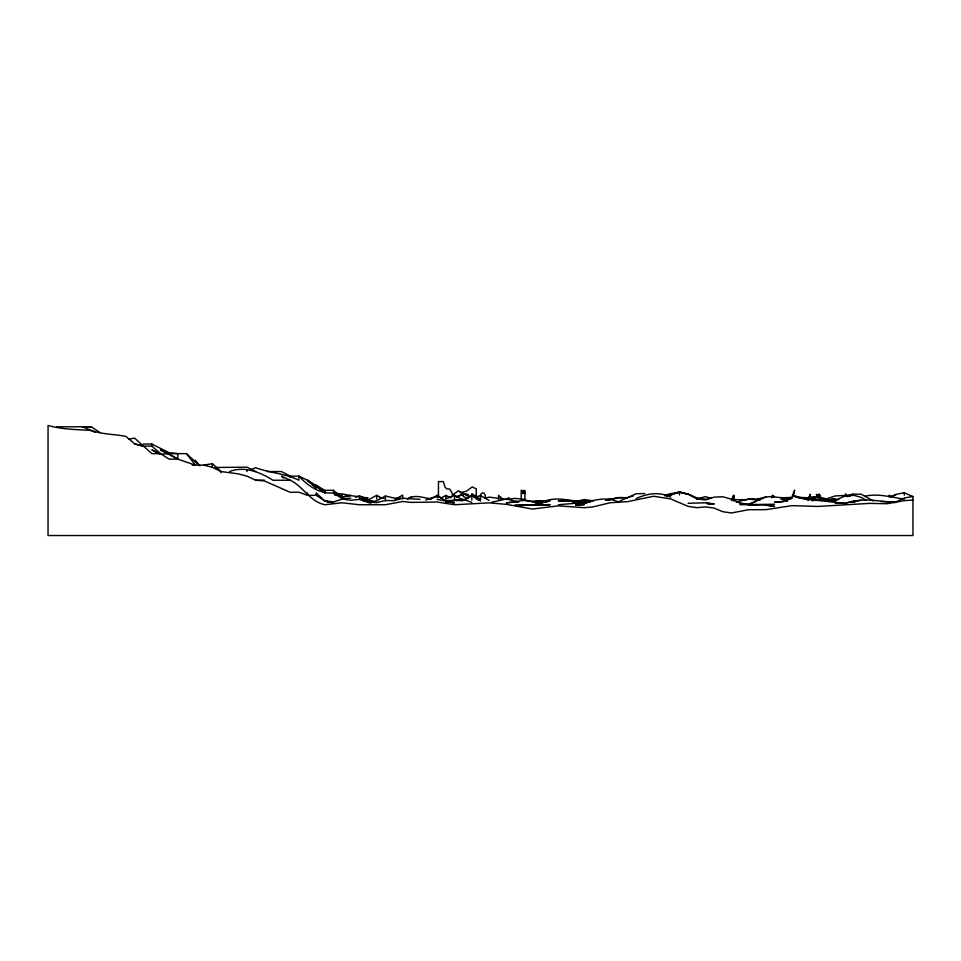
<?xml version="1.0" encoding="UTF-8"?>
<svg xmlns="http://www.w3.org/2000/svg" width="961" height="961" viewBox="0 0 961 961"><rect width="100%" height="100%" fill="white"/><g stroke="black" fill="none" stroke-linecap="round" stroke-linejoin="round"><path stroke-width="1.44" d="M772.704 496.825L772.668 495.383L773.233 497.089C770.217 495.576 774.914 497.942 772.704 496.825L772.668 495.383L771.503 497.702M732.799 499.804L733.627 495.408L734.048 499.6M806.255 499.24L806.868 498.891M812.513 500.333L812.525 500.669M831.818 500.645L832.106 498.651L835.109 499.095M833.571 500.909L833.86 498.915L832.851 498.759L831.601 500.669L832.466 498.711L833.884 498.915L834.592 501.75L835.746 499.179L832.466 498.711M835.445 501.186L835.746 499.179M732.943 499.672L733.627 495.408L733.964 500.849M792.693 495.816L794.675 490.086L793.101 495.924M808.141 499.96L810.123 494.218L808.561 500.068L792.272 495.708L800.513 498.363M731.693 500.273L733.111 497.077L732.102 500.597M888.937 496.741L889.574 495.191M819.18 497.354L818.123 495.095L819.805 496.525L818.135 494.987L818.892 494.867L819.805 496.525L816.454 494.483L817.27 495.636L819.228 494.302L820.129 496.056L817.595 495.035M832.106 498.651L832.49 500.645L833.86 498.915M832.49 500.645L834.484 498.999L834.592 501.75M806.399 499.179L807.072 499.24M453.184 494.591L458.517 490.747L462.277 493.353L468.415 494.555L468.415 496.26M507.216 498.879L509.006 497.654M478.338 500.068L471.851 495.408L464.439 500.261L471.851 495.408L480.5 500.993M819.385 494.555L821.367 498.711M457.028 497.426L463.202 493.606L469.376 496.405M395.247 499.516L402.659 495.059L402.659 499.023M890.715 497.269L895.652 494.459L904.301 492.705L912.95 496.609M407.596 499.264C414.84 493.474 423.645 498.483 431.489 498.639L428.606 498.963M398.947 499.083L385.361 496.056L376.712 500.849L368.063 502.387L359.414 498.146M667.066 496.597L679.427 491.876L688.076 494.206L696.725 498.807L705.374 499.972L714.023 497.173L722.672 496.741L731.321 499.155L739.97 502.879L751.502 505.09M365.588 501.378L376.712 495.323L381.649 498.014M429.843 499.36L437.255 495.323L442.192 498.351M440.967 498.074L445.904 495.408L450.841 497.846M471.851 495.408L463.202 500.08L454.553 495.408L445.904 498.795M620.121 500.897L636.182 493.726L644.831 493.534M847.47 496.633L852.407 494.17L861.056 494.182L873.417 500.957M895.652 502.074L904.301 497.954L912.95 496.477L912.95 535.529L48.05 535.529L48.05 425.471C62.285 429.459 76.604 429.543 91.295 430.444C102.575 434.504 114.347 434.096 125.891 436.402L134.54 443.718L143.189 446.12L151.838 446.12L160.487 453.628L169.136 459.142L177.785 459.142L195.083 465.088M355.702 497.354L359.414 495.684L364.351 498.122M250.689 469.881L255.626 467.659C269.597 472.992 285.057 473.353 298.871 480.248L298.871 476.151L290.222 476.151L281.573 471.551L267.158 471.551M408.833 498.062L411.308 496.945M828.935 499.276L817.811 497.089L809.162 498.074L817.811 497.185L816.454 494.483L818.532 495.191L820.129 498.567M848.695 496.417L852.407 494.879L861.056 497.354L865.993 500.164M756.031 501.426L748.619 504.357L765.917 496.981L774.566 496.369M791.864 498.363L783.215 501.486L774.566 502.147L783.215 501.642M848.695 496.224L852.407 494.879L843.758 496.573L835.109 500.285L826.46 500.897L835.109 500.993L826.46 500.813L829.343 501.125M636.182 498.555C647.27 493.377 659.426 491.491 670.778 497.173M344.999 499.107L342.116 499.179L333.467 501.93L324.818 500.921L316.169 495.323L307.52 495.323L298.871 492.2L290.222 492.308L264.275 480.884L255.626 480.248L246.977 476.151L238.328 473.869L221.03 471.551L212.381 467.334L203.732 465.088L192.2 465.088M843.758 504.261C860.359 496.729 878.39 501.366 895.652 502.531M664.604 495.516L670.778 493.558L677.985 492.813M475.563 497.077L480.5 495.54L489.149 500.441M670.778 494.555L679.427 491.888L688.076 494.206M780.74 499.3L791.864 497.45M229.679 471.551C244.202 465.713 260.479 472.247 272.924 480.248L290.222 480.248C303.292 486.434 309.73 501.45 324.818 504.741L342.116 502.795L359.414 504.741L385.361 504.741L402.659 501.498L411.308 502.399L437.255 502.038L454.553 504.741L489.149 502.867L506.447 504.369L532.394 509.054L558.341 505.858L584.288 507.708L592.937 506.903L610.235 502.735L627.533 501.666L653.48 496.272L670.778 498.927L688.076 506.363L696.725 507.66L705.374 506.915L714.023 508.045L722.672 511.672L731.321 512.982L748.619 509.714L765.917 509.654L791.864 505.654L817.811 506.435L869.705 503.372L887.003 503.72L904.301 500.633L912.95 500.08M529.511 501.234L541.043 500.957L546.809 501.894L541.043 502.819C557.981 493.642 575.351 504.513 592.937 500.969M736.258 502.219L748.619 498.831L760.151 499.996L748.619 499.215L760.151 499.312M455.79 496.705L463.202 494.507M836.346 500.2L838.821 499.468M864.768 496.296C877.801 493.077 891.243 497.317 904.301 499.119M492.032 502.074L506.447 499.023L518.808 501.93M628.975 497.161L633.299 495.972M590.054 501.822L575.639 504.465C590.078 502.098 604.349 495.023 618.884 502.147M363.738 501.21L368.063 500.032L375.27 502.002M541.043 502.831L549.692 500.561L541.043 502.819L549.692 500.957L541.043 502.663L535.277 502.351L541.043 503.023L523.745 500.393L506.447 502.855L517.979 501.87L515.096 501.75M425.723 499.996L437.255 496.32L445.904 500.537L454.553 500.537L451.67 501.137M696.725 498.891L705.374 496.693L711.14 498.158M605.91 500.285L618.884 497.498L627.533 497.69M484.825 498.146L489.149 497.101L506.447 499.456L515.096 498.363L523.745 499.264L528.682 500.981M757.268 499.059L765.917 496.993M535.277 503.083L549.692 500.741M577.08 501.174L584.288 499.516L592.937 500.825M605.91 499.96L618.884 497.798L627.533 497.798M783.215 500.116L791.864 498.146M460.163 492.645L466.421 491.251L472.259 486.915L476.272 488.933L476.272 497.906M128.774 439.273L134.54 438.084L151.838 453.628L160.487 453.628L151.838 449.976L160.487 454.241L169.136 453.628L177.785 459.142L177.785 453.628L169.136 452.715L151.838 444.042L143.189 444.042M455.995 500.537L463.202 500.537L454.553 500.08L445.904 501.81L454.553 502.867L437.255 499.336M339.233 494.41L342.116 493.87L350.765 495.528L342.116 496.969L333.467 493.546M342.116 496.969L350.765 495.383M590.054 501.99L558.341 504.741M538.16 503.023L546.809 501.786M362.297 500.381L368.063 499.444M203.732 465.088L212.381 463.707L221.03 471.551L221.03 472.728M575.639 504.032L578.522 503.576M581.405 503.12L587.171 502.651L584.288 502.663M665.012 495.84L670.778 494.915M888.444 496.393L895.652 495.263M607.352 500.213L610.235 499.804M455.995 500.345L463.202 499.336L471.851 502.387M584.288 503.6L575.639 504.741L584.288 504.729M861.056 500.357L843.758 503.156L835.109 502.951L843.758 503.264L809.162 499.504M532.394 501.858L541.043 500.813L546.809 501.534M572.756 501.137L578.522 501.137M812.045 500.657L817.811 500.032L835.109 500.573M809.162 497.858L817.811 497.185M542.485 505.03L549.692 504.489M350.765 498.146L342.116 498.723L333.467 492.885C319.929 494.374 307.676 485.581 298.871 476.151L307.52 480.248L324.818 491.383M528.069 505.018L549.692 504.741L517.979 505.474L523.745 505.402L515.096 504.813M751.502 505.03L757.268 504.681L748.619 504.765M708.257 504.02L714.023 503.672L706.815 503.336M584.288 504.237L575.639 504.741L584.288 504.465M215.264 467.49L246.977 467.166L255.626 471.551M688.076 503.264L705.374 502.819L714.023 504.165L706.815 503.42M774.566 504.249L739.97 504.681M572.756 501.198L591.495 501.149L575.639 501.041M783.215 497.834L791.864 497.354M752.943 504.969L757.268 504.741M605.91 499.732L610.235 499.54M584.288 501.041L592.937 500.669M826.46 499.215L829.343 499.095M517.979 505.714L520.862 505.618L517.979 505.63M800.513 497.522L816.37 497.93M532.394 504.981L549.692 504.969L541.043 504.741M855.29 501.558L852.407 501.618L855.29 501.798M569.873 501.246L558.341 500.921L566.99 500.237L582.846 502.963L572.756 501.618L584.288 501.594M313.286 484.788L316.169 485.257L324.818 490.35L333.467 490.29L336.062 493.486M829.343 498.903L826.46 498.915L835.109 495.948L852.407 494.999M523.745 504.777L532.394 504.741M56.699 426.804L91.295 426.804L99.944 432.534M172.019 453.628L186.434 453.628L198.927 465.088M264.275 480.104L255.626 480.248M313.286 485.257L316.169 485.257M522.832 492.332L524.958 492.332M334.909 495.323L342.116 495.323L342.116 497.137M809.162 497.089L817.811 497.089L831.397 501.318M881.237 501.546L895.652 501.966M362.297 497.93L368.063 497.954L350.765 495.624M739.97 503.612C751.406 505.798 763.178 503.792 774.566 506.483L765.917 505.15M731.321 499.54L747.178 499.78M774.566 497.089L788.981 498.291M91.295 426.96L82.646 426.804L95.007 432.246M572.756 501.582L575.639 501.642M696.725 498.315L707.849 499.348M419.957 499.336L402.659 498.242L394.01 500.657L385.361 500.501L376.712 502.627L368.063 502.098L359.414 499.444L350.765 500.225L342.116 499.107M572.756 501.858L575.639 502.05M748.619 504.741L752.943 505.054M817.811 498.074L835.109 500.489M370.946 502.663L368.063 502.387L370.946 502.867M379.595 497.81L383.92 498.279M833.403 498.843L834.484 498.999M680.868 492.885L688.076 494.014L699.2 498.939M359.414 498.519L368.063 500.237M787.539 500.573L783.215 499.696L786.927 501.306M368.063 500.537L375.27 502.086M333.467 502.795L324.818 500.921L316.169 492.885L316.169 495.323M333.467 502.867L324.818 500.921L328.53 502.086M134.54 444.042L143.189 446.12M792.801 495.395L808.669 499.648M272.924 471.551L275.399 472.416M733.435 497.498L732.534 497.137L732.883 497.702M169.136 453.628L160.487 449.976L177.785 459.142M465.677 497.558L463.202 496.465L463.202 493.606M342.116 495.323L333.467 491.455L333.467 490.29M524.958 493.606L523.072 492.741L521.198 490.146L521.198 498.831M290.222 480.248L281.573 476.151L283.495 478.17M771.779 496.356L773.317 497.125M783.215 499.023L786.927 500.921M480.5 499.396L471.851 493.606L471.851 500.08M309.442 482.47L307.52 480.248L324.818 492.2M316.169 486.338L324.818 492.885M502.999 499.167L498.519 495.347L498.519 499.516M307.52 480.248L316.169 488.32M198.927 465.124L195.083 460.295L199.888 465.905M819.445 496.849L818.676 494.471L820.129 496.056M186.434 453.628L195.083 464.656M846.016 495.78L845.716 494.146L846.605 495.768M819.228 494.302L821.343 498.819M818.676 494.471L820.478 498.254M817.955 495.444L819.541 498.819M802.027 497.402L802.483 498.711M793.39 493.197L793.618 494.002M845.716 494.146L846.016 495.492M733.627 495.408L733.711 500.693M904.301 492.705L904.301 495.179M852.407 494.17L852.407 495.732M679.427 491.876L679.427 494.963M524.958 500.573L524.958 490.494L522.832 490.494L522.832 493.606M485.305 498.158L485.305 495.383L483.9 492.933L482.254 492.933L480.776 494.266L480.776 496.933M480.5 495.54L480.5 500.417M466.253 494.555L466.253 495.684M454.553 495.408L454.553 500.08M452.391 496.585L452.391 493.678L449.688 488.981L447.009 488.981L445.171 487.407L443.261 481.581L438.468 481.581L438.468 495.996M445.904 495.408L445.904 498.242M445.904 500.537L445.904 502.351M437.255 495.323L437.255 497.678M385.361 496.056L385.361 500.849M376.712 495.323L376.712 499.107M324.818 490.35L324.818 493.161M307.52 492.885L307.52 495.323M290.222 476.151L290.222 477.581M246.977 469.929L246.977 471.551M212.381 463.707L212.381 467.334M151.838 444.042L151.838 446.12M399.776 497.654L395.451 498.771L399.776 497.654M575.639 501.234L572.756 501.33L575.639 501.234M549.692 504.741L541.043 505.018L549.692 504.741"/></g></svg>
